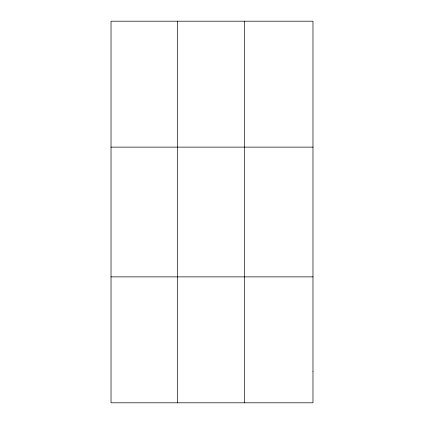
<?xml version="1.0" encoding="UTF-8"?>
<svg xmlns="http://www.w3.org/2000/svg" width="424" height="424" viewBox="0 0 424 424"><rect width="100%" height="100%" fill="white"/><g stroke="black" fill="none" stroke-linecap="round" stroke-linejoin="round"><path stroke-width="0.64" d="M177.667 21.2L177.667 402.8M244.314 21.2L244.314 402.8M111.024 147.128L312.976 147.128M111.024 276.872L312.976 276.872M312.976 371.318L312.976 402.8L111.024 402.8L111.024 21.2L312.976 21.2L312.976 371.318"/></g></svg>
